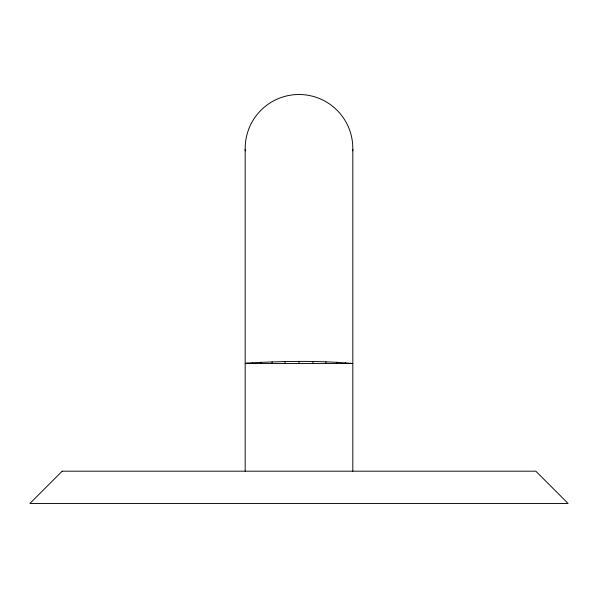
<?xml version="1.0" encoding="UTF-8"?>
<svg xmlns="http://www.w3.org/2000/svg" width="598" height="598" viewBox="0 0 598 598"><rect width="100%" height="100%" fill="white"/><g stroke="black" fill="none" stroke-linecap="round" stroke-linejoin="round"><path stroke-width="0.9" d="M247.011 363.038L245.18 363.547L352.82 363.547C317.77 360.31 282.181 361.244 247.011 363.038L247.011 363.547M352.82 149.306L352.82 471.187M350.989 363.038L350.989 363.547M345.607 362.567L345.607 363.547M337.055 362.156L337.055 363.547M325.91 361.85L325.91 363.547M312.926 361.648L312.926 363.547M299 361.581L299 363.547M285.074 361.648L285.074 363.547M272.09 361.85L272.09 363.547M260.945 362.156L260.945 363.547M252.393 362.567L252.393 363.547M245.18 149.306L245.18 471.187M245.262 150.89A53.805 53.768 0 0 1 299 94.499A53.805 53.768 0 0 1 352.738 150.89M62.192 471.187L29.9 503.479L568.1 503.479L535.808 471.187L62.192 471.187"/></g></svg>
